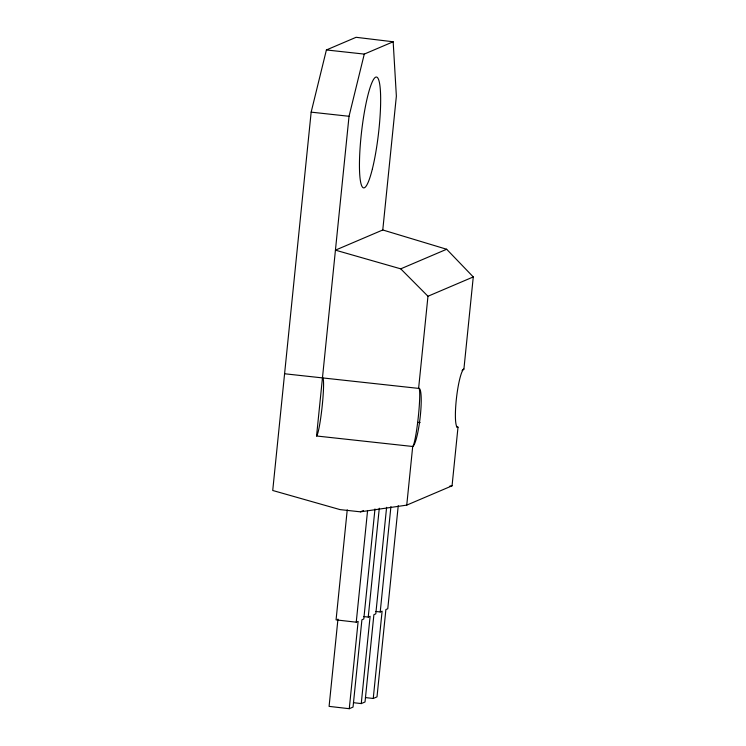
<?xml version="1.0" encoding="UTF-8"?>
<svg xmlns="http://www.w3.org/2000/svg" width="746" height="746" viewBox="0 0 746 746"><rect width="100%" height="100%" fill="white"/><g stroke="black" fill="none" stroke-linecap="round" stroke-linejoin="round"><path stroke-width="1.12" d="M382.773 229.973L396.368 96.103L393.17 41.776L356.094 37.3L326.403 49.954L311.157 112.142L272.728 490.486L340.017 509.602L360.411 511.831L406.747 505.126L452.057 485.814L458.007 427.178A29.299 4.467 -83.4 0 1 456.254 400.136A29.299 4.467 -83.4 0 1 463.909 369.084L473.272 276.934L446.658 249.257L382.773 229.973L335.439 250.152L400.733 268.84L427.971 296.246L418.609 388.396A29.28 2.574 -83.8 0 1 418.478 415.233A29.28 2.574 -83.8 0 1 412.706 446.472L406.747 505.126M284.58 373.765L418.609 388.396A29.299 4.467 -83.4 0 1 420.362 415.438A29.299 4.467 -83.4 0 1 412.706 446.49L316.556 435.99L349.035 116.283L364.281 54.094L393.17 41.776M347.244 509.844L336.064 619.879L356.243 622.192L358.136 621.39L349.268 708.7L329.089 706.378L337.957 619.068M356.243 622.192L367.536 511.01M374.977 508.949L363.796 618.975L361.913 619.777L353.045 707.087L349.268 708.7M363.75 616.569L368.235 617.082L379.294 508.212M353.408 702.685L361.25 703.59L370.119 616.28L368.235 617.082M386.605 507.308L375.788 613.865L373.895 614.667L365.027 701.977L361.25 703.59M375.732 611.459L380.218 611.972L390.923 506.581M365.391 697.575L373.242 698.48L382.111 611.17L380.218 611.972M398.243 505.676L387.771 608.755L385.887 609.557L377.01 696.867L373.242 698.48M400.733 268.84L446.658 249.257M427.971 296.246L473.272 276.934M360.411 511.831L363.563 510.488M449.782 486.131L452.057 485.814M326.403 49.954L364.281 54.094M311.157 112.142L349.035 116.283M417.835 422.329L420.138 422.6M458.016 427.16A29.28 6.332 -83.1 0 1 456.421 426.619M462.11 370.566A29.28 6.332 -83.1 0 1 463.909 369.111M322.459 377.924A29.28 2.574 -83.8 0 1 322.328 404.733A29.28 2.574 -83.8 0 1 316.565 435.962M372.413 168.782A55.782 8.504 -83.4 0 0 377.784 77.985A55.782 8.504 -83.4 0 0 359.926 150.384A55.782 8.504 -83.4 0 0 372.413 168.782"/></g></svg>
